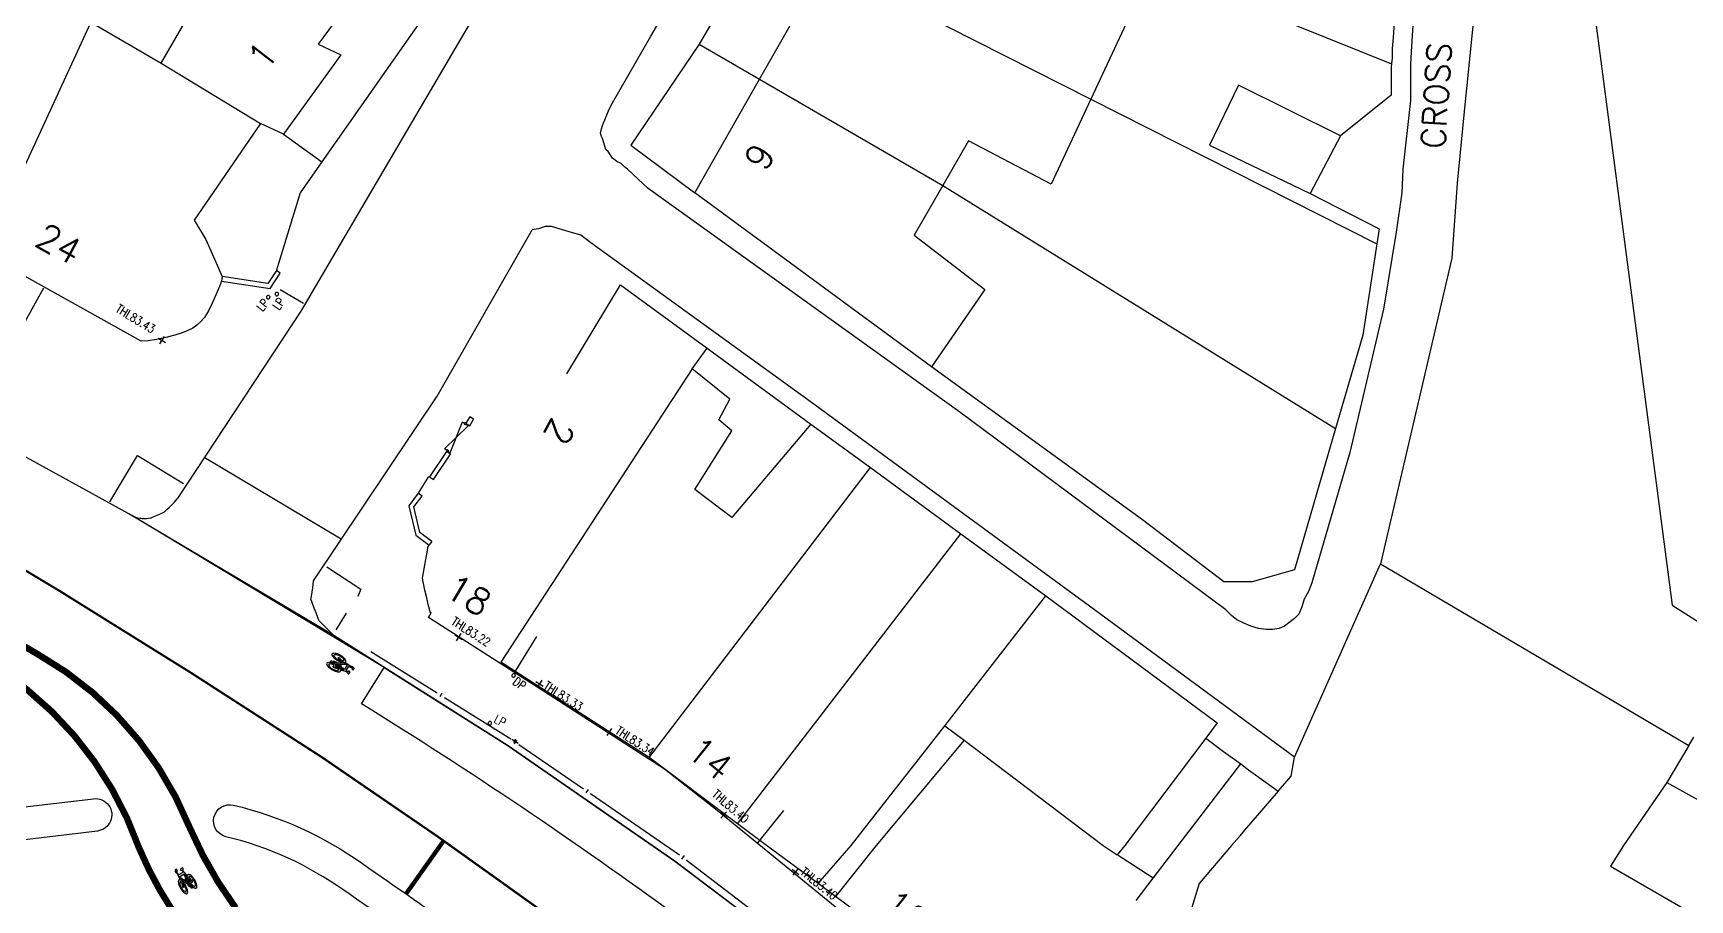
# Model space of a CAD drawing. Extents: x 427500 to 429848, y 434500 to 436505.
# Drawn here: x 428900.7 to 428977, y 435497.5 to 435537.4 of the extents above; entities that cross this region are included whole.
import ezdxf

# ---------------------------------------------------------------- set-up
doc = ezdxf.new("R2010")
doc.units = 0
doc.linetypes.add('1004', pattern=[6, 4, -2])
doc.linetypes.add('BLIP', pattern=[1, 0.5, -0.5])
doc.layers.get('0').update_dxf_attribs({"color": 222})
for name, color, linetype in [('KTS_LINES', 7, 'Continuous'), ('LPTIP_Ex_Base', 8, 'Continuous'), ('PRO-MARKINGS', 7, 'Continuous'), ('PROPOSED', 1, 'Continuous')]:
    doc.layers.add(name, color=color, linetype=linetype)
doc.styles.add('MtXpl_Romans', font='romans__.ttf')
doc.styles.get("Standard").update_dxf_attribs({"font": 'romans.shx'})

# ---------------------------------------------------------------- blocks, each defined once
blk = doc.blocks.new('FENCE_UP')
at = {"color": 0, "linetype": 'ByBlock', "flags": 128}
blk.add_lwpolyline([(0, 0.5), (0, -0.5)], dxfattribs=at)
blk = doc.blocks.new('GATE')
at = {"color": 0, "linetype": 'ByBlock', "flags": 128}
for points in [[(-0.450902, 0), (-0.451904, 0.007014), (-0.455912, 0.014028), (-0.460922, 0.019038), (-0.467936, 0.023046), (-0.475952, 0.024048), (-0.482966, 0.023046), (-0.48998, 0.019038), (-0.49499, 0.014028), (-0.498998, 0.007014), (-0.5, 0), (-0.498998, -0.007014), (-0.49499, -0.014028), (-0.48998, -0.019038), (-0.482966, -0.023046), (-0.475952, -0.024048), (-0.467936, -0.023046), (-0.460922, -0.019038), (-0.455912, -0.014028), (-0.451904, -0.007014)], [(-0.475952, 0.024048), (-0.475952, 0.078156), (0.475952, -0.078156), (0.475952, -0.024048)], [(-0.475952, -0.024048), (-0.475952, -0.078156), (0.475952, 0.078156), (0.475952, 0.024048)], [(-0.450902, 0), (-0.451904, -0.007014)], [(0.5, 0), (0.498998, 0.007014), (0.49499, 0.014028), (0.48998, 0.019038), (0.482966, 0.023046), (0.475952, 0.024048), (0.467936, 0.023046), (0.460922, 0.019038), (0.455912, 0.014028), (0.451904, 0.007014), (0.450902, 0), (0.451904, -0.007014), (0.455912, -0.014028), (0.460922, -0.019038), (0.467936, -0.023046), (0.475952, -0.024048), (0.482966, -0.023046), (0.48998, -0.019038), (0.49499, -0.014028), (0.498998, -0.007014)], [(0.5, 0), (0.498998, -0.007014)]]:
    blk.add_lwpolyline(points, dxfattribs=at)
blk = doc.blocks.new('CIRCL')
at = {"color": 0, "linetype": 'ByBlock', "flags": 128}
for points in [[(0.5, 0), (0.475, 0.154), (0.404, 0.293), (0.293, 0.404), (0.154, 0.475), (0, 0.5), (-0.154, 0.475), (-0.293, 0.404), (-0.404, 0.293), (-0.475, 0.154), (-0.5, 0), (-0.475, -0.154), (-0.404, -0.293), (-0.293, -0.404), (-0.154, -0.475), (0, -0.5), (0.154, -0.475), (0.293, -0.404), (0.404, -0.293), (0.475, -0.154)], [(0.5, 0), (0.475, -0.154)]]:
    blk.add_lwpolyline(points, dxfattribs=at)
blk = doc.blocks.new('SPOT')
at = {"color": 0, "linetype": 'ByBlock', "flags": 128}
for points in [[(-0.5, 0), (0.5, 0)], [(0, 0.5), (0, -0.5)]]:
    blk.add_lwpolyline(points, dxfattribs=at)
blk = doc.blocks.new('Bicycle-1057S')
h = blk.add_hatch(color=0)
h.dxf.hatch_style = 1
edge = h.paths.add_edge_path()
edge.add_arc((0.126, -0.094), 0.0265, 129.14176, 144.29195)
edge.add_arc((0.109, -0.082), 0.00544, 145.25426, 218.10853)
edge.add_arc((0.12, -0.073), 0.0199, 218.10853, 242.74374)
edge.add_arc((0.132, -0.049), 0.047, 242.74374, 256.11408)
edge.add_line((0.121, -0.094), (0.121, -0.109))
edge.add_line((0.121, -0.109), (0.171, -0.109))
edge.add_line((0.171, -0.109), (0.171, -0.086))
edge.add_line((0.171, -0.086), (0.236, -0.075))
edge.add_arc((0.294, 0.025), 0.116, 239.79269, 250.14899)
edge.add_arc((0.335, 0.139), 0.237, 250.14899, 261.49486)
edge.add_arc((0.363, 0.322), 0.422, 261.49486, 265.579)
edge.add_line((0.33, -0.099), (0.33, -0.111))
edge.add_arc((0.365, -1.095), 0.985, 92.03645, 98.71012)
edge.add_arc((0.3, -0.672), 0.557, 98.71012, 110.29757)
edge.add_arc((0.202, -0.408), 0.275, 110.29757, 131.76257)
edge.add_arc((0.057, -0.245), 0.0571, 131.76257, 180)
edge.add_arc((0.057, -0.245), 0.0571, 180, 228.23743)
edge.add_arc((0.202, -0.082), 0.275, 228.23743, 249.70243)
edge.add_arc((0.3, 0.182), 0.557, 249.70243, 261.28988)
edge.add_arc((0.365, 0.605), 0.985, 261.28988, 270)
edge.add_arc((0.365, 0.605), 0.985, 270, 278.71012)
edge.add_arc((0.43, 0.182), 0.557, 278.71012, 290.29757)
edge.add_arc((0.528, -0.082), 0.275, 290.29757, 311.76257)
edge.add_arc((0.673, -0.245), 0.0571, 311.76257, 360)
edge.add_arc((0.673, -0.245), 0.0571, 0, 48.23743)
edge.add_arc((0.528, -0.408), 0.275, 48.23743, 51.44869)
edge.add_line((0.699, -0.192), (0.956, -0.139))
edge.add_line((0.956, -0.139), (1.026, -0.149))
edge.add_arc((1.047, -0.145), 0.0216, 192.75229, 229.45567)
edge.add_arc((1.082, -0.102), 0.0766, 230.30149, 254.76939)
edge.add_arc((1.137, 0.09), 0.277, 254.21634, 263.95887)
edge.add_arc((1.111, -0.158), 0.0274, 263.33779, 292.27226)
edge.add_arc((1.118, -0.177), 0.00668, 300.23628, 358.28817)
edge.add_line((1.125, -0.178), (1.125, -0.069))
edge.add_arc((1.114, -0.07), 0.0109, 2.66115, 38.31498)
edge.add_arc((1.111, -0.073), 0.0152, 38.31498, 73.21773)
edge.add_arc((1.093, -0.132), 0.0768, 73.21773, 98.60632)
edge.add_arc((1.086, -0.088), 0.0331, 98.60632, 134.88022)
edge.add_line((1.063, -0.065), (1.033, -0.115))
edge.add_line((1.033, -0.115), (0.94, -0.101))
edge.add_line((0.94, -0.101), (0.94, 0.139))
edge.add_line((0.94, 0.139), (0.985, 0.135))
edge.add_arc((1.016, 0.332), 0.2, 260.93273, 290.38012)
edge.add_arc((1.105, 0.109), 0.0412, 71.00971, 118.23339, ccw=False)
edge.add_arc((1.116, 0.139), 0.00922, 6.47258, 70.69734, ccw=False)
edge.add_line((1.125, 0.14), (1.125, 0.09))
edge.add_line((1.125, 0.09), (1.215, 0.09))
edge.add_line((1.215, 0.09), (1.215, 0.155))
edge.add_arc((1.2, 0.153), 0.0157, 9.24225, 38.24503)
edge.add_arc((1.176, 0.134), 0.0458, 38.24503, 62.4014)
edge.add_arc((1.144, 0.074), 0.114, 62.4014, 80.15997)
edge.add_arc((1.117, -0.084), 0.273, 80.15997, 97.39464)
edge.add_arc((1.102, 0.033), 0.155, 97.39464, 115.94183)
edge.add_arc((1.009, 0.223), 0.0561, 265.44294, 296.48081, ccw=False)
edge.add_line((1.004, 0.167), (0.704, 0.196))
edge.add_arc((0.528, 0.407), 0.275, 309.87493, 311.78208)
edge.add_arc((0.673, 0.245), 0.0572, 311.78208, 360)
edge.add_arc((0.673, 0.245), 0.0572, 360, 408.21792)
edge.add_arc((0.528, 0.083), 0.275, 48.21792, 69.68965)
edge.add_arc((0.43, -0.182), 0.557, 69.68965, 81.284)
edge.add_arc((0.365, -0.604), 0.984, 81.284, 90)
edge.add_arc((0.365, -0.604), 0.984, 90, 98.716)
edge.add_arc((0.3, -0.182), 0.557, 98.716, 110.31035)
edge.add_arc((0.202, 0.083), 0.275, 110.31035, 131.78208)
edge.add_arc((0.057, 0.245), 0.0572, 131.78208, 180)
edge.add_arc((0.057, 0.245), 0.0572, 180, 228.21792)
edge.add_arc((0.202, 0.407), 0.275, 228.21792, 249.68965)
edge.add_arc((0.3, 0.672), 0.557, 249.68965, 261.284)
edge.add_arc((0.365, 1.094), 0.984, 261.284, 270)
edge.add_arc((0.365, 1.094), 0.984, 270, 278.716)
edge.add_arc((0.43, 0.672), 0.557, 278.716, 290.31035)
edge.add_arc((0.528, 0.407), 0.275, 290.31035, 298.74003)
edge.add_line((0.66, 0.166), (0.705, 0.162))
edge.add_line((0.705, 0.162), (0.409, 0.007))
edge.add_arc((0.362, -0.412), 0.422, 83.63101, 90)
edge.add_arc((0.362, -0.412), 0.422, 90, 98.50514)
edge.add_arc((0.335, -0.229), 0.237, 98.50514, 109.85101)
edge.add_arc((0.294, -0.115), 0.116, 109.85101, 131.07537)
edge.add_arc((0.233, -0.045), 0.0229, 131.07537, 180)
edge.add_arc((0.233, -0.045), 0.0229, 180, 222.68705)
edge.add_line((0.216, -0.061), (0.171, -0.068))
edge.add_line((0.171, -0.068), (0.171, -0.053))
edge.add_line((0.171, -0.053), (0.121, -0.053))
edge.add_line((0.121, -0.053), (0.121, -0.068))
edge.add_arc((0.13, -0.105), 0.0376, 103.02198, 123.3282)
edge = h.paths.add_edge_path(flags=16)
edge.add_line((0.801, 0.153), (0.85, 0.148))
edge.add_line((0.85, 0.148), (0.85, -0.091))
edge.add_line((0.85, -0.091), (0.515, -0.046))
edge.add_arc((0.492, -0.045), 0.0229, 357.68811, 360)
edge.add_arc((0.492, -0.045), 0.0229, 360, 405.67706)
edge.add_line((0.508, -0.029), (0.558, -0.02))
edge.add_line((0.558, -0.02), (0.558, -0.035))
edge.add_line((0.558, -0.035), (0.607, -0.035))
edge.add_line((0.607, -0.035), (0.607, -0.02))
edge.add_arc((0.596, 0.022), 0.0434, 284.70999, 308.66249)
edge.add_arc((0.619, -0.007), 0.00661, 308.66249, 417.05496)
edge.add_arc((0.597, -0.04), 0.0465, 57.05496, 77.92545)
edge.add_line((0.607, 0.005), (0.607, 0.02))
edge.add_line((0.607, 0.02), (0.558, 0.02))
edge.add_line((0.558, 0.02), (0.558, -0.003))
edge.add_line((0.558, -0.003), (0.49, -0.015))
edge.add_arc((0.431, -0.115), 0.116, 59.49861, 62.30136)
edge.add_line((0.485, -0.012), (0.801, 0.153))
edge = h.paths.add_edge_path(flags=16)
edge.add_arc((0.478, -0.358), 0.192, 65.84495, 69.56717)
edge.add_arc((0.41, -0.541), 0.387, 69.56717, 81.22761)
edge.add_arc((0.365, -0.833), 0.683, 81.22761, 87.06319)
edge.add_line((0.4, -0.151), (0.4, -0.215))
edge.add_line((0.4, -0.215), (0.557, -0.183))
edge = h.paths.add_edge_path(flags=16)
edge.add_arc((0.15, -0.245), 0.0404, 180, 228.03138)
edge.add_arc((0.252, -0.132), 0.192, 228.03138, 249.56717)
edge.add_arc((0.32, 0.051), 0.387, 249.56717, 261.22761)
edge.add_arc((0.365, 0.343), 0.683, 261.22761, 270)
edge.add_arc((0.365, 0.343), 0.683, 270, 278.77239)
edge.add_arc((0.41, 0.051), 0.387, 278.77239, 290.43283)
edge.add_arc((0.478, -0.132), 0.192, 290.43283, 311.96862)
edge.add_arc((0.58, -0.245), 0.0404, 311.96862, 360)
edge.add_arc((0.58, -0.245), 0.0404, 0, 48.03138)
edge.add_arc((0.478, -0.358), 0.192, 48.03138, 49.26933)
edge.add_line((0.604, -0.212), (0.388, -0.257))
edge.add_arc((0.36, -0.147), 0.113, 270, 284.48851, ccw=False)
edge.add_arc((0.36, -0.205), 0.0555, 244.00102, 269.62857, ccw=False)
edge.add_arc((0.34, -0.245), 0.0105, 177.42126, 242.47932, ccw=False)
edge.add_line((0.33, -0.245), (0.33, -0.151))
edge.add_arc((0.365, -0.833), 0.683, 92.93681, 98.77239)
edge.add_arc((0.32, -0.541), 0.387, 98.77239, 110.43283)
edge.add_arc((0.252, -0.358), 0.192, 110.43283, 131.96862)
edge.add_arc((0.15, -0.245), 0.0404, 131.96862, 180)
edge = h.paths.add_edge_path(flags=16)
edge.add_line((0.4, -0.111), (0.4, -0.098))
edge.add_arc((0.363, 0.322), 0.422, 275.10283, 278.50514)
edge.add_arc((0.39, 0.139), 0.237, 278.50514, 289.85101)
edge.add_arc((0.431, 0.025), 0.116, 289.85101, 297.57347)
edge.add_line((0.485, -0.078), (0.835, -0.125))
edge.add_line((0.835, -0.125), (0.653, -0.163))
edge.add_arc((0.528, -0.408), 0.275, 62.90217, 69.70243)
edge.add_arc((0.43, -0.672), 0.557, 69.70243, 81.28988)
edge.add_arc((0.365, -1.095), 0.985, 81.28988, 87.96355)
edge = h.paths.add_edge_path(flags=16)
edge.add_arc((0.445, -0.045), 0.0151, 0, 48.44895)
edge.add_arc((0.406, -0.089), 0.0737, 48.44895, 69.84062)
edge.add_arc((0.38, -0.16), 0.15, 69.84062, 81.35341)
edge.add_arc((0.362, -0.274), 0.265, 81.35341, 90)
edge.add_arc((0.362, -0.274), 0.265, 90, 98.64659)
edge.add_arc((0.345, -0.16), 0.15, 98.64659, 110.15938)
edge.add_arc((0.319, -0.089), 0.0737, 110.15938, 131.55105)
edge.add_arc((0.28, -0.045), 0.0151, 131.55105, 180)
edge.add_arc((0.28, -0.045), 0.0151, 180, 228.44895)
edge.add_arc((0.319, -0.001), 0.0737, 228.44895, 249.84062)
edge.add_arc((0.345, 0.07), 0.15, 249.84062, 261.35341)
edge.add_arc((0.363, 0.184), 0.265, 261.35341, 270)
edge.add_arc((0.363, 0.184), 0.265, 270, 278.64659)
edge.add_arc((0.38, 0.07), 0.15, 278.64659, 290.15938)
edge.add_arc((0.406, -0.001), 0.0737, 290.15938, 311.55105)
edge.add_arc((0.445, -0.045), 0.0151, 311.55105, 360)
edge = h.paths.add_edge_path(flags=16)
edge.add_arc((0.555, 0.536), 0.323, 256.44872, 264.55429)
edge.add_line((0.524, 0.214), (0.593, 0.207))
edge.add_arc((0.478, 0.363), 0.194, 306.46567, 311.7704)
edge.add_arc((0.581, 0.247), 0.0386, 311.7704, 360.56171)
edge.add_arc((0.581, 0.247), 0.0386, 0.56171, 49.35301)
edge.add_arc((0.48, 0.13), 0.194, 49.35301, 70.6246)
edge.add_arc((0.414, -0.061), 0.395, 70.6246, 82.01712)
edge.add_arc((0.371, -0.364), 0.702, 82.01712, 90.56171)
edge.add_arc((0.371, -0.364), 0.702, 90.56171, 99.1063)
edge.add_arc((0.322, -0.062), 0.395, 99.1063, 110.49881)
edge.add_arc((0.252, 0.127), 0.194, 110.49881, 131.7704)
edge.add_arc((0.149, 0.243), 0.0386, 131.7704, 180.56171)
edge.add_arc((0.149, 0.243), 0.0386, 180.56171, 229.35301)
edge.add_arc((0.25, 0.36), 0.194, 229.35301, 250.6246)
edge.add_arc((0.316, 0.551), 0.395, 250.6246, 262.01712)
edge.add_arc((0.359, 0.854), 0.702, 262.01712, 270.56171)
edge.add_arc((0.359, 0.854), 0.702, 270.56171, 279.1063)
edge.add_arc((0.408, 0.552), 0.395, 279.1063, 289.09811)
edge.add_line((0.537, 0.178), (0.465, 0.185))
edge.add_arc((0.501, 0.549), 0.366, 249.53024, 264.33211, ccw=False)
edge.add_arc((0.409, 0.302), 0.102, 219.81143, 249.53024, ccw=False)
edge.add_arc((0.339, 0.244), 0.0115, 182.90017, 219.81143, ccw=False)
edge.add_arc((0.333, 0.244), 0.00556, 121.34141, 182.90017, ccw=False)
edge.add_arc((0.357, 0.205), 0.051, 96.53118, 121.34141, ccw=False)
edge.add_arc((0.363, 0.155), 0.101, 77.38598, 96.53118, ccw=False)
edge.add_arc((0.375, 0.21), 0.0448, 58.98522, 77.38598, ccw=False)
edge.add_arc((0.538, 0.531), 0.316, 243.66701, 259.17542)
at = {"color": 0}
for p, q in [((0.33, -0.102), (0.329, -0.102)), ((0.33, -0.102), (0.329, -0.102)), ((0.329, -0.102), (0.329, -0.102)), ((0.33, -0.103), (0.329, -0.103)), ((0.329, -0.104), (0.33, -0.104)), ((0.33, -0.104), (0.329, -0.104)), ((0.329, -0.104), (0.329, -0.104)), ((0.329, -0.104), (0.329, -0.104)), ((0.329, -0.104), (0.329, -0.104)), ((0.329, -0.104), (0.329, -0.104)), ((0.329, -0.104), (0.329, -0.104)), ((0.33, -0.103), (0.33, -0.104))]:
    blk.add_line(p, q, dxfattribs=at)
for points in [[(0.109, -0.073, 0.066202), (0.104, -0.079, 0.329046), (0.104, -0.085, 0.107907), (0.111, -0.09, 0.058405), (0.121, -0.094), (0.121, -0.109), (0.171, -0.109), (0.171, -0.086), (0.236, -0.075, 0.045219), (0.255, -0.084, 0.049546), (0.3, -0.095, 0.017822), (0.33, -0.099), (0.33, -0.111, 0.029128), (0.216, -0.121, 0.050603), (0.107, -0.15, 0.093934), (0.019, -0.202, 0.21364), (0, -0.245, 0.21364), (0.019, -0.288, 0.093934), (0.107, -0.34, 0.050603), (0.216, -0.369, 0.038023), (0.365, -0.38, 0.038023), (0.514, -0.369, 0.050603), (0.623, -0.34, 0.093934), (0.711, -0.288, 0.21364), (0.73, -0.245, 0.21364), (0.711, -0.202, 0.014013), (0.699, -0.192), (0.956, -0.139), (1.026, -0.149, 0.161532), (1.033, -0.161, 0.107169), (1.062, -0.176, 0.042535), (1.108, -0.185, 0.126926), (1.122, -0.183, 0.258859), (1.125, -0.178), (1.125, -0.069, 0.156836), (1.123, -0.063, 0.15348), (1.115, -0.058, 0.111234), (1.081, -0.056, 0.15961), (1.063, -0.065), (1.033, -0.115), (0.94, -0.101), (0.94, 0.139), (0.985, 0.135, 0.1292), (1.086, 0.145, -0.209019), (1.119, 0.148, -0.287807), (1.125, 0.14), (1.125, 0.09), (1.215, 0.09), (1.215, 0.155, 0.127228), (1.212, 0.162, 0.105794), (1.197, 0.175, 0.077642), (1.164, 0.186, 0.075343), (1.082, 0.188, 0.081105), (1.034, 0.173, -0.136262), (1.004, 0.167), (0.704, 0.196, 0.008322), (0.711, 0.202, 0.213551), (0.73, 0.245, 0.213551), (0.711, 0.288, 0.093963), (0.623, 0.341, 0.050633), (0.514, 0.369, 0.038049), (0.365, 0.38, 0.038049), (0.216, 0.369, 0.050633), (0.107, 0.341, 0.093963), (0.019, 0.288, 0.213551), (0, 0.245, 0.213551), (0.019, 0.202, 0.093963), (0.107, 0.149, 0.050633), (0.216, 0.121, 0.038049), (0.365, 0.11, 0.038049), (0.514, 0.121, 0.050633), (0.623, 0.149, 0.036798), (0.66, 0.166), (0.705, 0.162), (0.409, 0.007, 0.027797), (0.362, 0.01, 0.037128), (0.3, 0.005, 0.049546), (0.255, -0.006, 0.092874), (0.218, -0.028, 0.216777), (0.21, -0.045, 0.188442), (0.216, -0.061), (0.171, -0.068), (0.171, -0.053), (0.121, -0.053), (0.121, -0.068, 0.088835), (0.109, -0.073)], [(0.479, 0.221, 0.035382), (0.524, 0.214), (0.593, 0.207, 0.02315), (0.607, 0.218, 0.216168), (0.62, 0.247, 0.216168), (0.607, 0.276, 0.093082), (0.545, 0.312, 0.04975), (0.468, 0.331, 0.0373), (0.364, 0.337, 0.0373), (0.26, 0.329, 0.04975), (0.184, 0.309, 0.093082), (0.123, 0.272, 0.216168), (0.11, 0.242, 0.216168), (0.123, 0.214, 0.093082), (0.185, 0.178, 0.04975), (0.262, 0.159, 0.0373), (0.366, 0.153, 0.0373), (0.47, 0.161, 0.043625), (0.537, 0.178), (0.465, 0.185, -0.064675), (0.373, 0.206, -0.130405), (0.33, 0.237, -0.162463), (0.328, 0.243, -0.275252), (0.33, 0.248, -0.10868), (0.351, 0.255, -0.083732), (0.385, 0.254, -0.080461), (0.398, 0.248, 0.067772)], [(0.801, 0.153), (0.85, 0.148), (0.85, -0.091), (0.515, -0.046, 0.010088), (0.515, -0.045, 0.201985), (0.508, -0.029), (0.558, -0.02), (0.558, -0.035), (0.607, -0.035), (0.607, -0.02, 0.104895), (0.623, -0.012, 0.511684), (0.623, -0.001, 0.091317), (0.607, 0.005), (0.607, 0.02), (0.558, 0.02), (0.558, -0.003), (0.49, -0.015, 0.01223), (0.485, -0.012)], [(0.11, -0.245, 0.2127), (0.123, -0.275, 0.094245), (0.185, -0.312, 0.050922), (0.261, -0.332, 0.038295), (0.365, -0.34, 0.038295), (0.469, -0.332, 0.050922), (0.545, -0.312, 0.094245), (0.607, -0.275, 0.2127), (0.62, -0.245, 0.2127), (0.607, -0.215, 0.005402), (0.604, -0.212), (0.388, -0.257, -0.063302), (0.36, -0.26, -0.11229), (0.336, -0.255, -0.291748), (0.33, -0.245), (0.33, -0.151, 0.025468), (0.261, -0.158, 0.050922), (0.185, -0.178, 0.094245), (0.123, -0.215, 0.2127)], [(0.46, -0.045, 0.214605), (0.455, -0.034, 0.093611), (0.431, -0.02, 0.050276), (0.402, -0.012, 0.037746), (0.362, -0.009, 0.037746), (0.323, -0.012, 0.050276), (0.294, -0.02, 0.093611), (0.27, -0.034, 0.214605), (0.265, -0.045, 0.214605), (0.27, -0.056, 0.093611), (0.294, -0.07, 0.050276), (0.323, -0.078, 0.037746), (0.362, -0.081, 0.037746), (0.402, -0.078, 0.050276), (0.431, -0.07, 0.093611), (0.455, -0.056, 0.214605)], [(0.4, -0.111), (0.4, -0.098, 0.014846), (0.425, -0.095, 0.049546), (0.47, -0.084, 0.033708), (0.485, -0.078), (0.835, -0.125), (0.653, -0.163, 0.02968), (0.623, -0.15, 0.050603), (0.514, -0.121, 0.029128)], [(0.557, -0.183, 0.016243), (0.545, -0.178, 0.050922), (0.469, -0.158, 0.025468), (0.4, -0.151), (0.4, -0.215)]]:
    blk.add_lwpolyline(points, format="xyb", close=True, dxfattribs=at)

msp = doc.modelspace()

# ---------------------------------------------------------------- linework, layer by layer
at = {"layer": 'LPTIP_Ex_Base', "color": 251, "true_color": 0x636466}
for p, q in [((428922.25, 435543.3), (428913.97, 435531.48)), ((428934.3, 435542), (428931.35, 435536.9)), ((428948.09, 435542.09), (428963.22, 435535.99)), ((428972.14, 435541.66), (428974, 435527.45)), ((428906.58, 435536.02), (428909.3, 435540.75)), ((428929.12, 435537.26), (428931.158, 435540.775)), ((428934.13, 435535.29), (428937.13, 435540.57)), ((428937.13, 435540.57), (428949.38, 435534.37)), ((428915.23, 435538.84), (428913.8, 435536.9)), ((428903.33, 435537.91), (428899.132, 435528.809)), ((428903.33, 435537.91), (428906.58, 435536.02)), ((428951, 435537.85), (428949.38, 435534.37)), ((428963.35, 435537.9), (428963.3, 435537.2)), ((428964.25, 435538.5), (428964.15, 435536.8)), ((428967.05, 435538.5), (428966.55, 435533.65)), ((428927.35, 435534.2), (428929.12, 435537.26)), ((428963.3, 435537.2), (428963.25, 435536.7)), ((428914.85, 435536.4), (428912.21, 435532.76)), ((428913.8, 435536.9), (428914.85, 435536.4)), ((428931.35, 435536.9), (428928.2, 435532.25)), ((428931.35, 435536.9), (428934.13, 435535.29)), ((428963.25, 435536.7), (428963.25, 435536.25)), ((428964.15, 435536.8), (428964.1, 435536)), ((428906.58, 435536.02), (428911.15, 435533.25)), ((428963.22, 435535.99), (428963.2, 435535.85)), ((428963.2, 435535.85), (428963.2, 435534.55)), ((428963.25, 435536.25), (428963.22, 435535.99)), ((428964.1, 435536), (428964.1, 435534.3)), ((428931.15, 435530.05), (428934.13, 435535.29)), ((428934.13, 435535.29), (428942.57, 435530.39)), ((428956.18, 435535.01), (428954.85, 435532.25)), ((428960.88, 435532.68), (428956.18, 435535.01)), ((428927.2, 435533.9), (428927.35, 435534.2)), ((428949.38, 435534.37), (428947.55, 435530.45)), ((428949.38, 435534.37), (428962.54, 435527.7)), ((428963.2, 435534.55), (428960.88, 435532.68)), ((428964.1, 435534.3), (428963.75, 435531.15)), ((428911.15, 435533.25), (428908.1, 435528.8)), ((428912.21, 435532.76), (428911.15, 435533.25)), ((428926.9, 435533.15), (428927.2, 435533.9)), ((428966.55, 435533.65), (428966.25, 435530.5)), ((428912.21, 435532.76), (428913.97, 435531.48)), ((428926.8, 435532.8), (428926.85, 435533)), ((428926.85, 435532.65), (428926.8, 435532.8)), ((428926.85, 435533), (428926.9, 435533.15)), ((428926.9, 435532.55), (428926.85, 435532.65)), ((428926.95, 435532.35), (428926.9, 435532.55)), ((428960.88, 435532.68), (428959.48, 435530.02)), ((428927.05, 435532.05), (428926.95, 435532.35)), ((428927.15, 435531.95), (428927.05, 435532.05)), ((428927.35, 435531.65), (428927.15, 435531.95)), ((428928.2, 435532.25), (428931.15, 435530.05)), ((428943.75, 435532.45), (428942.57, 435530.39)), ((428947.55, 435530.45), (428943.75, 435532.45)), ((428954.85, 435532.25), (428959.48, 435530.02)), ((428913.97, 435531.48), (428912.97, 435530.05)), ((428927.55, 435531.5), (428927.35, 435531.65)), ((428927.75, 435531.4), (428927.55, 435531.5)), ((428927.9, 435531.25), (428927.75, 435531.4)), ((428928.05, 435531.15), (428927.9, 435531.25)), ((428929, 435530.25), (428928.05, 435531.15)), ((428963.75, 435531.15), (428963.7, 435530.05)), ((428943.35, 435519.95), (428929, 435530.25)), ((428942.57, 435530.39), (428941.25, 435528.1)), ((428942.57, 435530.39), (428960.65, 435519.2)), ((428966.25, 435530.5), (428966, 435527.05)), ((428912.97, 435530.05), (428911.864, 435526.454)), ((428942.05, 435522.05), (428931.15, 435530.05)), ((428959.48, 435530.02), (428962.65, 435528.4)), ((428963.7, 435530.05), (428963.43, 435528.25)), ((428908.1, 435528.8), (428908.63, 435527.9)), ((428908.63, 435527.9), (428909.388, 435526.198)), ((428923.95, 435528.4), (428923.65, 435528.35)), ((428924.25, 435528.5), (428923.95, 435528.4)), ((428924.55, 435528.5), (428924.25, 435528.5)), ((428924.9, 435528.4), (428924.55, 435528.5)), ((428925.2, 435528.3), (428924.9, 435528.4)), ((428925.9, 435528.1), (428925.2, 435528.3)), ((428926.1, 435527.95), (428925.9, 435528.1)), ((428926.35, 435527.75), (428926.1, 435527.95)), ((428941.25, 435528.1), (428944.5, 435525.6)), ((428962.65, 435528.4), (428962.54, 435527.7)), ((428963.43, 435528.25), (428962.85, 435524.7)), ((428936.45, 435520.45), (428926.35, 435527.75)), ((428962.54, 435527.7), (428961.9, 435523.5)), ((428974, 435527.45), (428976.14, 435511.07)), ((428911.864, 435526.454), (428911.864, 435526.454)), ((428966, 435527.05), (428962.72, 435512.98)), ((428925.256, 435521.723), (428927.73, 435525.82)), ((428927.73, 435525.82), (428931.72, 435522.9)), ((428944.5, 435525.6), (428942.05, 435522.05)), ((428962.85, 435524.7), (428961.3, 435518.1)), ((428961.9, 435523.5), (428960.65, 435519.2)), ((428931.03, 435521.95), (428931.72, 435522.9)), ((428931.72, 435522.9), (428936.49, 435519.41)), ((428931.03, 435521.95), (428922.21, 435508.44)), ((428932.75, 435520.55), (428931.03, 435521.95)), ((428951.75, 435515), (428942.05, 435522.05)), ((428932.25, 435519.6), (428932.75, 435520.55)), ((428949.55, 435510.85), (428936.45, 435520.45)), ((428932.85, 435519.1), (428932.25, 435519.6)), ((428955.6, 435510.85), (428943.35, 435519.95)), ((428931.15, 435516.4), (428932.85, 435519.1)), ((428936.49, 435519.41), (428932.85, 435515.1)), ((428936.49, 435519.41), (428939.23, 435517.41)), ((428960.65, 435519.2), (428958.75, 435512.7)), ((428961.3, 435518.1), (428959.55, 435512.1)), ((428929.05, 435504.05), (428939.23, 435517.41)), ((428939.23, 435517.41), (428943.39, 435514.36)), ((428932.85, 435515.1), (428931.15, 435516.4)), ((428955.5, 435512.15), (428951.75, 435515)), ((428933.11, 435501.01), (428943.39, 435514.36)), ((428943.39, 435514.36), (428947.3, 435511.5)), ((428958.75, 435512.7), (428956.8, 435512.15)), ((428958.76, 435504.07), (428962.72, 435512.98)), ((428962.72, 435512.98), (428976.92, 435504.61)), ((428956.8, 435512.15), (428955.5, 435512.15)), ((428959.55, 435512.1), (428959.4, 435511.7)), ((428942.66, 435505.52), (428947.3, 435511.5)), ((428947.3, 435511.5), (428955.2, 435505.65)), ((428959.2, 435511.35), (428959.1, 435511)), ((428959.4, 435511.7), (428959.2, 435511.35)), ((428958.76, 435504.07), (428949.55, 435510.85)), ((428955.85, 435510.6), (428955.6, 435510.85)), ((428956.1, 435510.4), (428955.85, 435510.6)), ((428956.4, 435510.25), (428956.1, 435510.4)), ((428958.75, 435510.45), (428958.5, 435510.25)), ((428958.95, 435510.65), (428958.75, 435510.45)), ((428959.1, 435511), (428958.95, 435510.65)), ((428976.14, 435511.07), (428988.43, 435503.26)), ((428956.75, 435510.1), (428956.4, 435510.25)), ((428957.1, 435510), (428956.75, 435510.1)), ((428957.45, 435509.95), (428957.1, 435510)), ((428957.75, 435509.95), (428957.45, 435509.95)), ((428958.05, 435510), (428957.75, 435509.95)), ((428958.3, 435510.1), (428958.05, 435510)), ((428958.5, 435510.25), (428958.3, 435510.1)), ((428929.05, 435504.05), (428922.21, 435508.44)), ((428938.35, 435500), (428942.66, 435505.52)), ((428942.66, 435505.52), (428943.54, 435504.85)), ((428955.2, 435505.65), (428954.67, 435504.94)), ((428943.54, 435504.85), (428939.5, 435500)), ((428943.54, 435504.85), (428949.95, 435500)), ((428954.67, 435504.94), (428950.95, 435500)), ((428954.67, 435504.94), (428955.491, 435504.338)), ((428955.491, 435504.338), (428956.279, 435503.761)), ((428976.92, 435504.61), (428975.9, 435502.9)), ((428976.92, 435504.61), (428977.15, 435505)), ((428933.11, 435501.01), (428929.05, 435504.05)), ((428953.399, 435500), (428956.279, 435503.761)), ((428956.279, 435503.761), (428956.645, 435503.493)), ((428956.645, 435503.493), (428957.451, 435502.902)), ((428958.6, 435503.2), (428958.76, 435504.07)), ((428957.451, 435502.902), (428958, 435502.5)), ((428958, 435502.5), (428958.6, 435503.2)), ((428975.9, 435502.9), (428973.9, 435500)), ((428975.9, 435502.9), (428981.15, 435500)), ((428958, 435502.5), (428956.458, 435500.704)), ((428934.45, 435500), (428933.11, 435501.01)), ((428956.244, 435500.455), (428956.217, 435500.423)), ((428956.458, 435500.704), (428956.244, 435500.455)), ((428936.82, 435498.25), (428934.45, 435500)), ((428936.82, 435498.25), (428938.35, 435500)), ((428939.5, 435500), (428937.63, 435497.65)), ((428949.95, 435500), (428950.59, 435499.58)), ((428950.95, 435500), (428950.59, 435499.58)), ((428952.25, 435498.5), (428953.399, 435500)), ((428955.854, 435500), (428954.36, 435498.26)), ((428956.217, 435500.423), (428955.854, 435500)), ((428973.9, 435500), (428973.3, 435499.05)), ((428952.25, 435498.5), (428950.59, 435499.58)), ((428973.3, 435499.05), (428980.85, 435494.7)), ((428937.63, 435497.65), (428936.82, 435498.25)), ((428951.46, 435497.47), (428952.25, 435498.5)), ((428954.36, 435498.26), (428953.61, 435495.77)), ((428940.2, 435495.75), (428937.63, 435497.65))]:
    msp.add_line(p, q, dxfattribs=at)
at = {"layer": 'LPTIP_Ex_Base', "color": 251, "true_color": 0x636466, "flags": 128}
for points in [[(428923.15, 435541.9), (428913.01, 435524.608), (428907.309, 435515.969)], [(428909.358, 435525.984), (428909.255, 435525.743), (428909.111, 435525.393), (428908.939, 435524.998), (428908.754, 435524.62), (428908.568, 435524.322), (428908.392, 435524.114), (428908.216, 435523.954), (428908.026, 435523.827), (428907.806, 435523.718), (428907.541, 435523.611), (428907.2, 435523.5), (428906.792, 435523.393), (428906.365, 435523.303), (428905.969, 435523.242), (428905.651, 435523.22), (428900.512, 435526.102), (428894.554, 435529.498), (428892.389, 435525.752), (428889.159, 435527.501), (428890.111, 435529.203)], [(428913.584, 435512.193), (428919.275, 435520.693), (428923.65, 435528.35)], [(428898.905, 435521.616), (428901.176, 435525.686)], [(428906.09, 435515.083), (428905.993, 435515.062), (428905.894, 435515.049), (428905.794, 435515.045), (428905.695, 435515.049), (428905.638, 435515.055), (428905.596, 435515.061), (428905.498, 435515.082), (428905.403, 435515.111), (428905.31, 435515.148), (428905.221, 435515.193), (428905.136, 435515.245), (428905.085, 435515.276), (428892.911, 435521.967), (428887.787, 435524.907), (428887.236, 435525.159)], [(428913.123, 435524.961), (428912.057, 435525.582)], [(428904.216, 435515.829), (428905.478, 435517.955), (428907.599, 435516.667)], [(428918.419, 435516.225), (428918.901, 435516.988)], [(428906.09, 435515.083), (428906.181, 435515.123), (428906.314, 435515.181), (428906.462, 435515.246), (428906.598, 435515.307), (428906.693, 435515.35), (428906.734, 435515.365), (428906.839, 435515.469), (428906.951, 435515.579), (428907.073, 435515.7), (428907.182, 435515.81), (428907.256, 435515.888), (428907.309, 435515.969)], [(428919.042, 435514.003), (428918.488, 435514.415), (428918.213, 435515.6), (428918.586, 435516.094), (428918.414, 435516.224), (428917.981, 435515.649), (428918.297, 435514.289), (428918.909, 435513.833)], [(428946.395, 435489.065), (428946.992, 435489.706), (428947.001, 435489.715), (428946.86, 435489.826), (428939.867, 435495.335), (428932.169, 435501.615), (428929.754, 435503.522), (428923.969, 435507.25), (428918.889, 435510.509), (428919.007, 435510.719), (428919.004, 435510.728), (428918.997, 435510.72), (428918.983, 435510.724), (428918.96, 435510.768), (428918.926, 435510.882), (428918.872, 435511.104), (428918.799, 435511.415), (428918.721, 435511.757), (428918.653, 435512.073), (428918.609, 435512.307), (428918.874, 435513.764), (428918.908, 435513.826), (428919.053, 435514.009)], [(428914.204, 435512.833), (428915.773, 435511.804), (428915.625, 435511.463)], [(428913.834, 435510.367), (428913.782, 435510.506), (428913.706, 435510.71), (428913.622, 435510.936), (428913.546, 435511.142), (428913.493, 435511.286), (428913.462, 435511.308), (428913.502, 435511.477), (428913.529, 435511.664), (428913.559, 435511.869), (428913.584, 435512.193)], [(428945.392, 435487.35), (428938.116, 435493.319), (428930.228, 435499.29), (428922.558, 435504.598), (428914.517, 435509.666), (428913.834, 435510.367)], [(428915.089, 435510.705), (428914.62, 435509.931)], [(428922.883, 435508.033), (428923.869, 435509.624)], [(428915.888, 435509.155), (428915.888, 435509.155)], [(428916.227, 435508.944), (428919.28, 435507.036)], [(428919.62, 435506.824), (428922.673, 435504.917)], [(428923.012, 435504.705), (428922.72, 435504.887), (428922.72, 435504.887)], [(428923.049, 435504.661), (428926.015, 435502.621)], [(428926.345, 435502.394), (428930.435, 435499.581), (428930.435, 435499.581)], [(428934.052, 435500.131), (428935.24, 435501.616)], [(428930.753, 435499.338), (428933.615, 435497.155)]]:
    msp.add_lwpolyline(points, dxfattribs=at)
for points in [[(428911.878, 435526.475), (428911.484, 435525.876), (428909.388, 435526.198), (428909.356, 435525.985), (428911.588, 435525.643), (428912.058, 435526.357)], [(428920.782, 435519.334), (428920.962, 435519.626), (428920.779, 435519.74), (428920.599, 435519.447)], [(428919.108, 435516.855), (428919.892, 435518.022), (428919.714, 435518.142), (428918.93, 435516.975)]]:
    msp.add_lwpolyline(points, close=True, dxfattribs=at)
at = {"layer": 'LPTIP_Ex_Base', "color": 251, "true_color": 0x636466}
msp.add_point((428919.716, 435518.135), dxfattribs=at)
at = {"layer": 'PRO-MARKINGS', "linetype": '1004', "const_width": 0.1, "flags": 128}
msp.add_lwpolyline([(428895.85, 435515.363, -0.011685), (428913.96, 435504.079, -0.014933), (428929.741, 435492.801, -0.016593), (428947.717, 435478.12)], format="xyb", dxfattribs=at)
at = {"layer": 'PRO-MARKINGS', "linetype": 'BLIP', "const_width": 0.3, "flags": 128}
for points in [[(428894.312, 435512.633), (428900.886, 435508.817, -0.170188), (428907.888, 435500.827, 0.057268), (428910.007, 435497.128)], [(428897.99, 435508.763), (428899.223, 435508.048, -0.161582), (428905.558, 435499.887, 0.046763), (428907.083, 435497.027, 0.046763)]]:
    msp.add_lwpolyline(points, format="xyb", dxfattribs=at)
at = {"layer": 'PRO-MARKINGS', "const_width": 0.2, "flags": 128}
msp.add_lwpolyline([(428917.847, 435497.776), (428919.582, 435500.223)], dxfattribs=at)
at = {"layer": 'PROPOSED', "flags": 128}
for points in [[(428916.838, 435508.203), (428914.45, 435509.649), (428905.221, 435515.193), (428898.998, 435518.621), (428892.911, 435521.967)], [(428914.868, 435514.111), (428908.56, 435517.863)], [(428914.517, 435509.666), (428905.085, 435515.276)]]:
    msp.add_lwpolyline(points, dxfattribs=at)
for points in [[(428952.798, 435478.421), (428944.082, 435485.819, 0.039524), (428915.801, 435506.521), (428916.838, 435508.203), (428922.558, 435504.598), (428926.393, 435501.944), (428930.228, 435499.29), (428934.172, 435496.305), (428938.116, 435493.319), (428941.754, 435490.335), (428948.837, 435484.409), (428954.093, 435479.946, -0.011339), (428957.492, 435477.201), (428956.151, 435475.654, 0.013173), (428952.796, 435478.423, 45.395253)], [(428903.641, 435500.672), (428897.442, 435499.935, -1), (428897.265, 435501.425), (428903.464, 435502.161, -1)], [(428909.906, 435501.864, -0.095831), (428915.845, 435499.169, -0.004432), (428920.512, 435495.887, -1), (428919.638, 435494.668, 0.004447), (428914.978, 435497.945, 0.095423), (428909.558, 435500.41, -1)]]:
    msp.add_lwpolyline(points, format="xyb", close=True, dxfattribs=at)

# ---------------------------------------------------------------- block references
at = {"layer": 'KTS_LINES'}
for p, rotation in [((428914.32, 435508.606), 330.81409102318), ((428907.976, 435497.914), 120.6303257177022)]:
    msp.add_blockref('Bicycle-1057S', p, dxfattribs=dict(at, rotation=rotation))
at = {"layer": 'LPTIP_Ex_Base', "color": 251, "true_color": 0x636466}
for name, p, xscale, yscale, zscale, rotation in [('CIRCL', (428911.504, 435525.253), 0.16, 0.16, 0.16, 19.180096), ('CIRCL', (428911.901, 435525.392), 0.16, 0.16, 0.16, 227.143275), ('SPOT', (428906.609, 435523.265), 0.3999999999999999, 0.3999999999999999, 0.3999999999999999, 328.561666), ('GATE', (428920.165, 435518.798), 1.564645, 2, 1.564645, 56.64653), ('SPOT', (428920.26, 435509.601), 0.4, 0.4, 0.4, 327.514446), ('CIRCL', (428922.803, 435507.829), 0.16, 0.16, 0.16, 322.997246), ('SPOT', (428923.999, 435507.442), 0.4, 0.4, 0.4, 327.120216), ('FENCE_UP', (428919.45, 435506.93), 0.2, 0.2, 0.2, 328.005163), ('CIRCL', (428921.712, 435505.636), 0.16, 0.16, 0.16, 117.491809), ('SPOT', (428927.207, 435505.23), 0.4, 0.4, 0.4, 327.016163), ('FENCE_UP', (428922.842, 435504.811), 0.2, 0.2, 0.2, 328.005163), ('FENCE_UP', (428922.884, 435504.774), 0.2, 0.2, 0.2, 325.4818349999999), ('FENCE_UP', (428926.18, 435502.507), 0.2, 0.2, 0.2, 325.4818349999999), ('SPOT', (428932.477, 435501.411), 0.4, 0.4, 0.4, 319.253887), ('FENCE_UP', (428930.594, 435499.46), 0.2, 0.2, 0.2, 322.651747), ('SPOT', (428935.778, 435498.794), 0.4, 0.4, 0.4, 320.7590750000001)]:
    msp.add_blockref(name, p, dxfattribs=dict(at, xscale=xscale, yscale=yscale, zscale=zscale, rotation=rotation))

# ---------------------------------------------------------------- texts
at = {"layer": 'LPTIP_Ex_Base', "color": 251, "true_color": 0x636466, "style": 'MtXpl_Romans'}
for s, height, rotation, p in [('1', 1.2, 51.7, (428911.392, 435535.61)), ('CROSS', 1.1, 86.3, (428965.674, 435532.05)), ('6', 1.2, 239.5, (428933.867, 435532.467)), ('24', 1.2, 331.4, (428900.679, 435527.669)), ('2', 1.2, 241.6, (428924.627, 435519.79)), ('18', 1.2, 329.3, (428919.536, 435511.544)), ('14', 1.2, 320.7, (428930.67, 435504.202)), ('10', 1.2, 321.3, (428939.686, 435497.136))]:
    msp.add_text(s, height=height, rotation=rotation, dxfattribs=at).set_placement(p)
at = {"layer": 'LPTIP_Ex_Base', "color": 251, "true_color": 0x636466, "width": 0.8}
for s, rotation, p in [('THL83.43', -31.43833, (428904.443, 435524.607)), ('LP', 50.5275, (428911.241, 435524.562)), ('LP', 53.23111, (428911.992, 435524.617)), ('THL83.22', -32.48555, (428919.898, 435510.215)), ('DP', -36.17361, (428922.724, 435507.465)), ('THL83.33', -32.87978, (428924.144, 435507.254)), ('LP', -29.53889, (428921.852, 435505.7)), ('THL83.34', -32.98384, (428927.454, 435505.194)), ('THL83.40', -40.74611, (428931.913, 435502.304)), ('THL83.40', -39.24092, (428935.966, 435498.725))]:
    msp.add_text(s, height=0.4, rotation=rotation, dxfattribs=at).set_placement(p)

doc.saveas('drawing.dxf')
